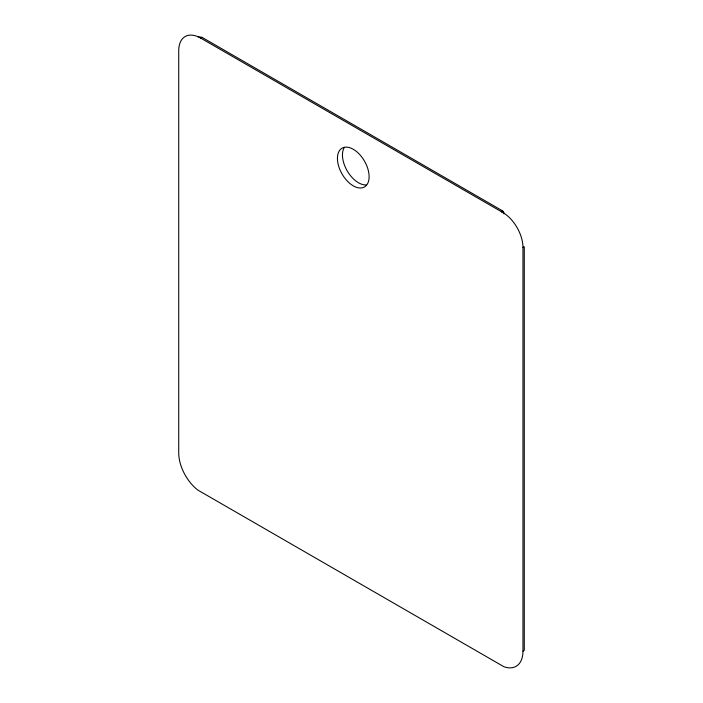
<?xml version="1.0" encoding="UTF-8"?>
<svg xmlns="http://www.w3.org/2000/svg" width="703" height="703" viewBox="0 0 703 703"><rect width="100%" height="100%" fill="white"/><g stroke="black" fill="none" stroke-linecap="round" stroke-linejoin="round"><path stroke-width="1.05" d="M197.833 36.653L200.698 38.094L201.998 37.338L502.575 210.882L504.042 213.22A28.647 16.538 60 0 1 522.97 247.491L522.97 651.136A33.138 19.13 60 0 1 503.875 666.708L197.798 490.061A32.4 18.709 60 0 1 178.729 452.969L178.729 50.774A31.064 17.935 60 0 1 197.833 36.653L201.998 37.338M522.97 247.491L524.271 246.735L524.271 650.389L522.97 651.136M200.698 38.094L504.042 213.22L501.274 211.629L502.575 210.882L504.033 213.826M366.114 184.933A22.672 13.093 60 0 1 347.203 170.873A22.672 13.093 60 0 1 344.321 147.402M337.44 158.421A22.391 12.926 60 0 0 361.193 187.965A22.391 12.926 60 0 0 361.193 156.294A22.391 12.926 60 0 0 337.44 158.421"/></g></svg>
